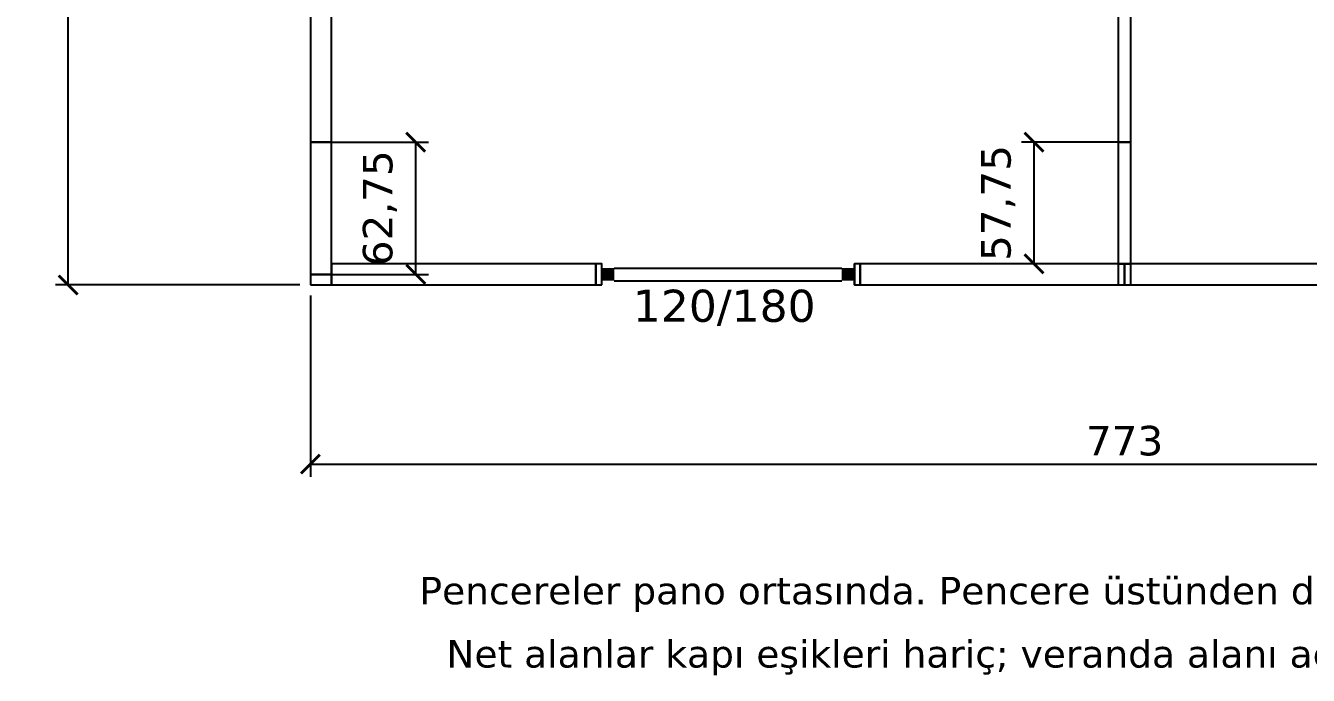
# Model space of a CAD drawing. Header units: centimetres. Extents: x -135 to 4159, y -1445 to 1077.
# Drawn here: x 938 to 1547, y -185 to 123 of the extents above; entities that cross this region are included whole.
import ezdxf
from ezdxf.enums import TextEntityAlignment as Align

# ---------------------------------------------------------------- set-up
doc = ezdxf.new("R2010")
doc.units = ezdxf.units.CM
for name, color, linetype in [('DIS_DUVAR_100', 30, 'Continuous'), ('DIS_UCLU_H_100', 3, 'Continuous'), ('IC_DUVAR_60', 30, 'Continuous'), ('KOSE_PROFIL_100', 8, 'Continuous'), ('ODA_ADLARI', 7, 'Continuous'), ('OLCULER', 7, 'Continuous'), ('OZEL_PANEL_OLCU_CM', 3, 'Continuous'), ('PENCERE', 10, 'Continuous')]:
    doc.layers.add(name, color=color, linetype=linetype)
doc.styles.add('PORTMAN', font='DejaVuSans.ttf')
doc.styles.get("Standard").update_dxf_attribs({"font": 'DejaVuSans.ttf'})
doc.dimstyles.new('PORTMAN', dxfattribs={"dimtxt": 14, "dimasz": 9, "dimexe": 6, "dimexo": 5, "dimgap": 4, "dimtad": 1, "dimtxsty": 'PORTMAN', "dimblk": 'ARCHTICK', "dimcen": 2.5, "dimazin": 3, "dimtfac": 0.5, "dimtmove": 2, "dimatfit": 3})

# ---------------------------------------------------------------- blocks, each defined once
blk = doc.blocks.new('BOM_D01_1255p0_DIS_DOLU')
blk.add_lwpolyline([(0, 0), (10, 0), (10, 125.5), (0, 125.5)], close=True)
blk = doc.blocks.new('kaynak-pencere-120180')
at = {"layer": 'PENCERE', "color": 1}
for p, q in [((53839.87, 6703.82), (53839.87, 6713.82)), ((53845.87, 6711.82), (53953.87, 6711.82)), ((53959.87, 6703.82), (53959.87, 6713.82)), ((53845.87, 6705.82), (53953.87, 6705.82))]:
    blk.add_line(p, q, dxfattribs=at)
for points in [[(53839.87, 6705.82), (53845.87, 6705.82), (53839.87, 6711.82), (53845.87, 6711.82)], [(53959.87, 6705.82), (53953.87, 6705.82), (53959.87, 6711.82), (53953.87, 6711.82)]]:
    blk.add_solid(points, dxfattribs=at)
at = {"layer": 'PENCERE', "color": 0, "lineweight": 25}
blk.add_text('120/180', height=15.217, dxfattribs=at).set_placement((53854.7, 6686.34))
blk = doc.blocks.new('BOM_P02_PENCERE_1200x1800')
at = {"layer": 'PENCERE'}
blk.add_blockref('kaynak-pencere-120180', (0, 0), dxfattribs=at)
blk = doc.blocks.new('BOM_D03_1255p0_DIS_P02')
for points in [[(0, 122.75), (10, 122.75), (10, 125.5), (0, 125.5)], [(0, 0), (10, 0), (10, 2.75), (0, 2.75)]]:
    blk.add_lwpolyline(points, close=True)
at = {"layer": 'PENCERE', "rotation": 270}
blk.add_blockref('BOM_P02_PENCERE_1200x1800', (-6703.823, 53962.624), dxfattribs=at)
blk = doc.blocks.new('BOM_D06_627p5_DIS_DOLU')
blk.add_lwpolyline([(0, 0), (10, 0), (10, 62.75), (0, 62.75)], close=True)
blk = doc.blocks.new('BOM_I09_577p5_IC_DOLU')
blk.add_lwpolyline([(0, 0), (6, 0), (6, 57.75), (0, 57.75)], close=True)
blk = doc.blocks.new('BOM_I01_1255p0_IC_DOLU')
blk.add_lwpolyline([(0, 0), (6, 0), (6, 125.5), (0, 125.5)], close=True)
blk = doc.blocks.new('BOM_B02_DIS_KOSE_100x50')
blk.add_lwpolyline([(0, 0), (10, 0), (10, 5), (0, 5)], close=True)
blk = doc.blocks.new('BOM_B05_UCLU_H_DIS_100x60')
blk.add_lwpolyline([(-5, -3), (5, -3), (5, 3), (-5, 3)], close=True)
blk = doc.blocks.new('_ARCHTICK')
at = {"color": 0, "linetype": 'BYBLOCK', "const_width": 0.15}
blk.add_lwpolyline([(-0.5, -0.5), (0.5, 0.5)], dxfattribs=at)

msp = doc.modelspace()

# ---------------------------------------------------------------- block references
at = {"layer": 'DIS_DUVAR_100'}
for name, p in [('BOM_D01_1255p0_DIS_DOLU', (1073, 67.75)), ('BOM_D06_627p5_DIS_DOLU', (1073, 5))]:
    msp.add_blockref(name, p, dxfattribs=at)
for name, p, rotation in [('BOM_D01_1255p0_DIS_DOLU', (1083, 10), 270), ('BOM_D03_1255p0_DIS_P02', (1334, 0), 90), ('BOM_D01_1255p0_DIS_DOLU', (1334, 10), 270), ('BOM_D01_1255p0_DIS_DOLU', (1459.5, 10), 270)]:
    msp.add_blockref(name, p, dxfattribs=dict(at, rotation=rotation))
at = {"layer": 'DIS_UCLU_H_100', "rotation": 90}
msp.add_blockref('BOM_B05_UCLU_H_DIS_100x60', (1459.5, 5), dxfattribs=at)
at = {"layer": 'IC_DUVAR_60'}
for name, p in [('BOM_I01_1255p0_IC_DOLU', (1456.5, 67.75)), ('BOM_I09_577p5_IC_DOLU', (1456.5, 10))]:
    msp.add_blockref(name, p, dxfattribs=at)
at = {"layer": 'KOSE_PROFIL_100'}
msp.add_blockref('BOM_B02_DIS_KOSE_100x50', (1073, 0), dxfattribs=at)

# ---------------------------------------------------------------- texts
at = {"layer": 'ODA_ADLARI', "style": 'PORTMAN'}
for s, p in [('Pencereler pano ortasında. Pencere üstünden duvar üstüne (lento): 50 cm.', (1459.5, -145)), ('Net alanlar kapı eşikleri hariç; veranda alanı açık dış kenarlara kadardır.', (1459.5, -175))]:
    msp.add_text(s, height=13, dxfattribs=at).set_placement(p, align=Align.MIDDLE_CENTER)

# ---------------------------------------------------------------- dimensions: what is measured, and where the dimension line sits
at = {"layer": 'OLCULER'}
msp.add_linear_dim(base=(958, 0), p1=(1073, 0), p2=(1073, 739.25), angle=90, dimstyle='PORTMAN', override={"dimtxt": 14, "dimasz": 9, "dimexe": 6, "dimexo": 5, "dimdec": 2, "dimzin": 8, "dimdsep": 44}, dxfattribs=at).render()
msp.add_linear_dim(base=(1073, -85), p1=(1073, 0), p2=(1846, 0), dimstyle='PORTMAN', override={"dimtxt": 14, "dimasz": 9, "dimexe": 6, "dimexo": 5, "dimdec": 2, "dimzin": 8, "dimdsep": 44}, dxfattribs=at).render()
at = {"layer": 'OZEL_PANEL_OLCU_CM'}
for base, p1, p2 in [((1123, 5), (1073, 5), (1073, 67.75)), ((1416.5, 10), (1462.5, 10), (1462.5, 67.75))]:
    msp.add_linear_dim(base=base, p1=p1, p2=p2, angle=90, dimstyle='PORTMAN', override={"dimtxt": 14, "dimasz": 9, "dimexe": 6, "dimexo": 5, "dimdec": 2, "dimzin": 8, "dimdsep": 44}, dxfattribs=at).render()

doc.saveas('drawing.dxf')
